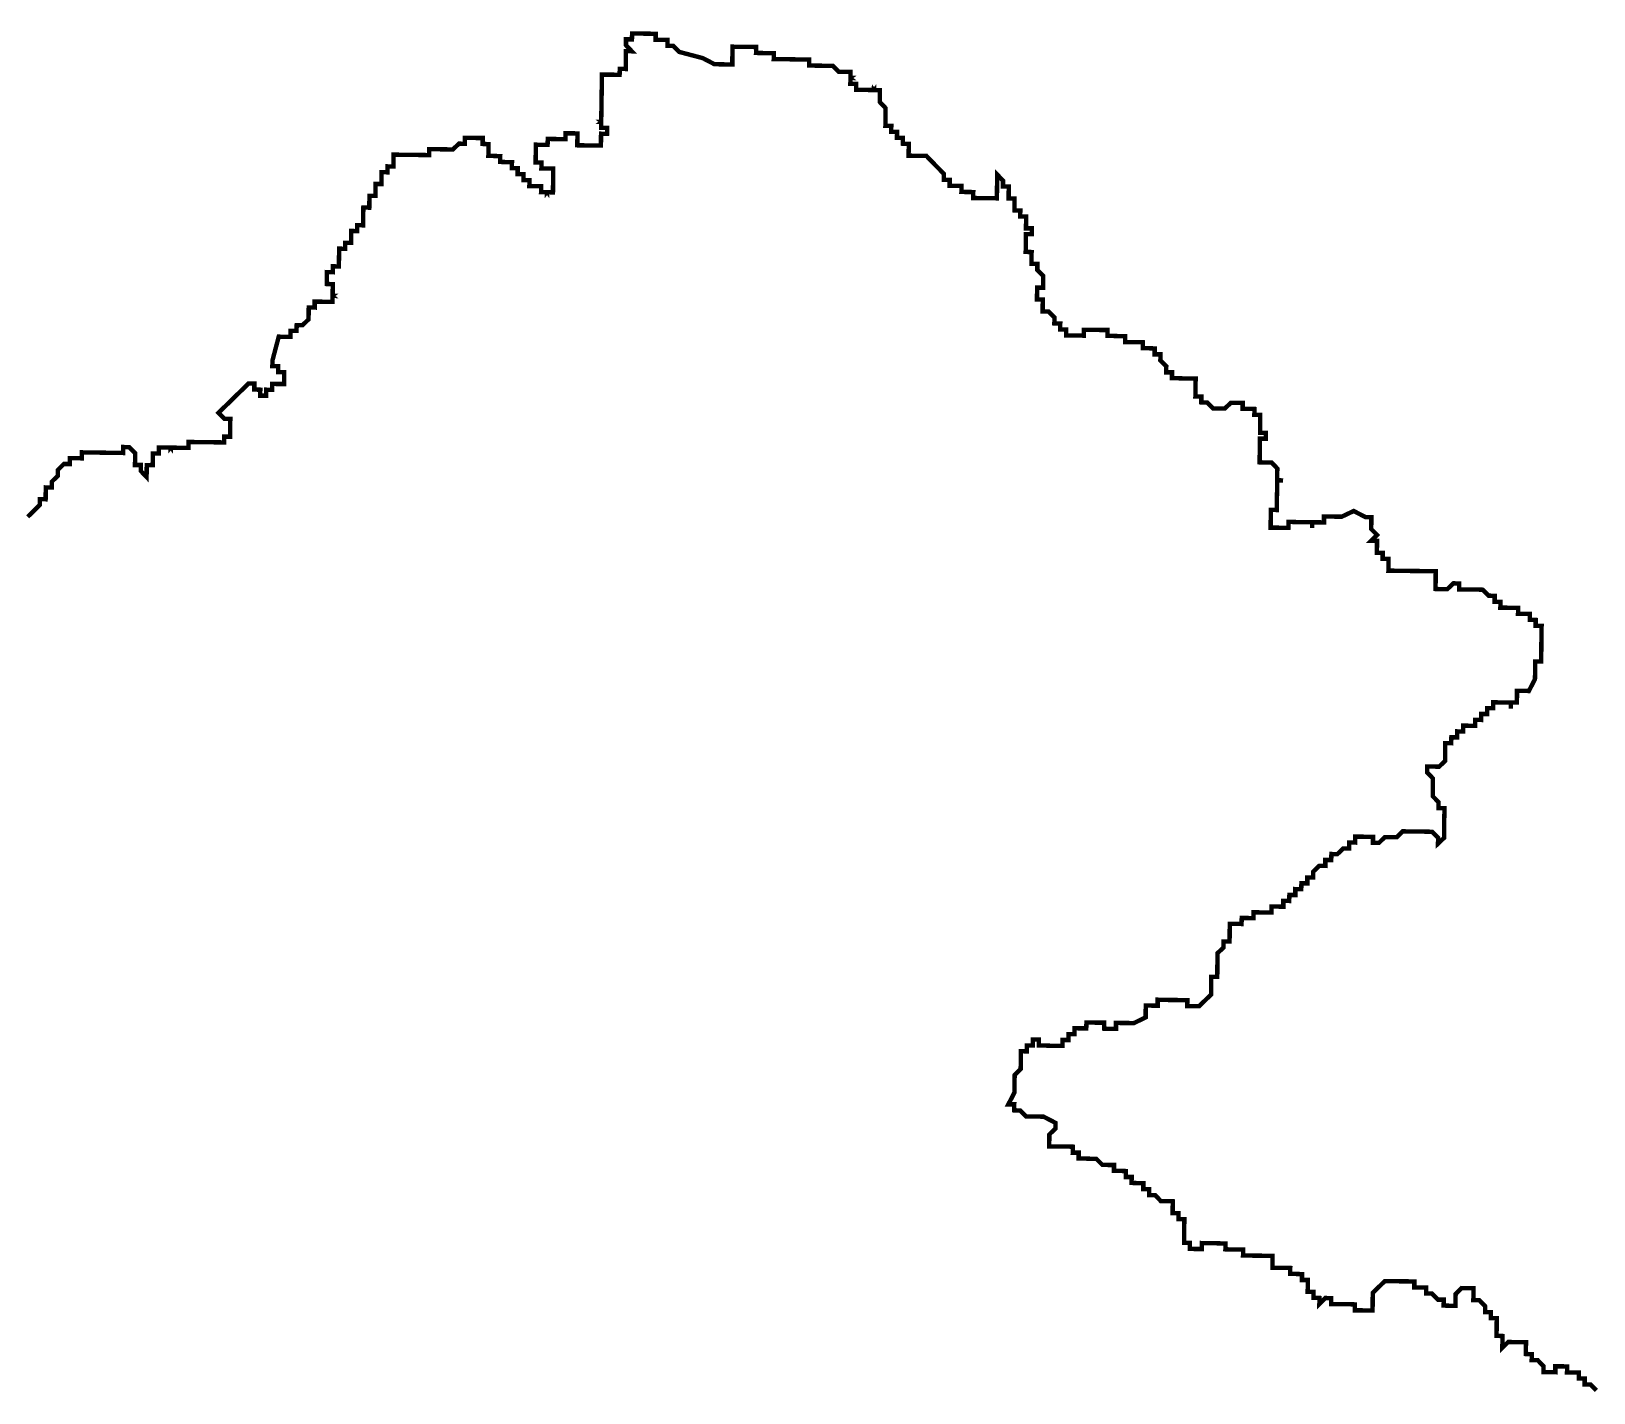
# Model space of a CAD drawing. Header units: metres. Extents: x 257673 to 289848, y 2129691 to 2228029.
# Drawn here: x 264336 to 265388, y 2167865 to 2168782 of the extents above; entities that cross this region are included whole.
import ezdxf

# ---------------------------------------------------------------- set-up
doc = ezdxf.new("R2010")
doc.units = ezdxf.units.M
doc.header["$MEASUREMENT"] = 0
doc.layers.add('HAZARDS LINE', color=1, linetype='Continuous')

msp = doc.modelspace()

# ---------------------------------------------------------------- linework, layer by layer
at = {"layer": 'HAZARDS LINE', "lineweight": 18}
msp.add_lwpolyline([(265390.2, 2167866.4, 2.98, 2.98, 0), (265386.3, 2167870.4, 2.98, 2.98, 0), (265382.3, 2167870.5, 2.98, 2.98, 0), (265382.3, 2167874.5, 2.98, 2.98, 0), (265378.4, 2167874.5, 2.98, 2.98, 0), (265378.4, 2167878.5, 2.98, 2.98, 0), (265374.4, 2167878.6, 2.98, 2.98, 0), (265370.4, 2167878.6, 2.98, 2.98, 0), (265370.5, 2167882.6, 2.98, 2.98, 0), (265366.5, 2167882.7, 2.98, 2.98, 0), (265362.5, 2167882.7, 2.98, 2.98, 0), (265362.5, 2167878.7, 2.98, 2.98, 0), (265358.5, 2167878.8, 2.98, 2.98, 0), (265354.5, 2167878.8, 2.98, 2.98, 0), (265354.5, 2167882.8, 2.98, 2.98, 0), (265350.6, 2167886.9, 2.98, 2.98, 0), (265346.6, 2167886.9, 2.98, 2.98, 0), (265346.7, 2167890.9, 2.98, 2.98, 0), (265342.7, 2167891, 2.98, 2.98, 0), (265342.7, 2167894.9, 2.98, 2.98, 0), (265342.8, 2167898.9, 2.98, 2.98, 0), (265338.8, 2167899, 2.98, 2.98, 0), (265342.8, 2167898.9, 2.98, 2.98, 0), (265338.8, 2167899, 2.98, 2.98, 0), (265334.8, 2167899, 2.98, 2.98, 0), (265330.8, 2167899.1, 2.98, 2.98, 0), (265326.8, 2167895.2, 2.98, 2.98, 0), (265326.9, 2167899.1, 2.98, 2.98, 0), (265326.9, 2167903.1, 2.98, 2.98, 0), (265322.9, 2167903.2, 2.98, 2.98, 0), (265323, 2167907.2, 2.98, 2.98, 0), (265323, 2167911.2, 2.98, 2.98, 0), (265323.1, 2167915.1, 2.98, 2.98, 0), (265319.1, 2167915.2, 2.98, 2.98, 0), (265319.1, 2167919.2, 2.98, 2.98, 0), (265315.2, 2167919.2, 2.98, 2.98, 0), (265315.2, 2167923.2, 2.98, 2.98, 0), (265311.3, 2167927.3, 2.98, 2.98, 0), (265307.3, 2167927.3, 2.98, 2.98, 0), (265307.4, 2167931.3, 2.98, 2.98, 0), (265307.4, 2167935.3, 2.98, 2.98, 0), (265303.4, 2167935.3, 2.98, 2.98, 0), (265299.4, 2167935.4, 2.98, 2.98, 0), (265295.4, 2167931.5, 2.98, 2.98, 0), (265295.3, 2167927.5, 2.98, 2.98, 0), (265295.3, 2167923.5, 2.98, 2.98, 0), (265291.3, 2167923.5, 2.98, 2.98, 0), (265287.3, 2167923.6, 2.98, 2.98, 0), (265287.4, 2167927.6, 2.98, 2.98, 0), (265283.4, 2167927.6, 2.98, 2.98, 0), (265279.4, 2167931.7, 2.98, 2.98, 0), (265275.5, 2167931.7, 2.98, 2.98, 0), (265275.5, 2167935.7, 2.98, 2.98, 0), (265271.5, 2167935.8, 2.98, 2.98, 0), (265267.5, 2167935.8, 2.98, 2.98, 0), (265267.6, 2167939.8, 2.98, 2.98, 0), (265263.6, 2167939.9, 2.98, 2.98, 0), (265259.6, 2167939.9, 2.98, 2.98, 0), (265255.6, 2167940, 2.98, 2.98, 0), (265251.7, 2167940, 2.98, 2.98, 0), (265247.7, 2167940.1, 2.98, 2.98, 0), (265243.6, 2167936.1, 2.98, 2.98, 0), (265239.6, 2167932.2, 2.98, 2.98, 0), (265239.5, 2167928.2, 2.98, 2.98, 0), (265239.5, 2167924.2, 2.98, 2.98, 0), (265239.4, 2167920.3, 2.98, 2.98, 0), (265235.4, 2167920.3, 2.98, 2.98, 0), (265231.5, 2167920.4, 2.98, 2.98, 0), (265227.5, 2167920.4, 2.98, 2.98, 0), (265227.5, 2167924.4, 2.98, 2.98, 0), (265223.5, 2167924.5, 2.98, 2.98, 0), (265219.5, 2167924.5, 2.98, 2.98, 0), (265215.6, 2167924.6, 2.98, 2.98, 0), (265211.6, 2167924.6, 2.98, 2.98, 0), (265211.6, 2167928.6, 2.98, 2.98, 0), (265207.6, 2167928.7, 2.98, 2.98, 0), (265203.6, 2167924.7, 2.98, 2.98, 0), (265203.7, 2167928.7, 2.98, 2.98, 0), (265199.7, 2167928.8, 2.98, 2.98, 0), (265199.7, 2167932.8, 2.98, 2.98, 0), (265195.7, 2167932.8, 2.98, 2.98, 0), (265195.8, 2167936.8, 2.98, 2.98, 0), (265195.8, 2167940.8, 2.98, 2.98, 0), (265191.9, 2167940.8, 2.98, 2.98, 0), (265191.9, 2167944.8, 2.98, 2.98, 0), (265187.9, 2167944.9, 2.98, 2.98, 0), (265183.9, 2167944.9, 2.98, 2.98, 0), (265184, 2167948.9, 2.98, 2.98, 0), (265180, 2167949, 2.98, 2.98, 0), (265176, 2167949, 2.98, 2.98, 0), (265172, 2167949.1, 2.98, 2.98, 0), (265172.1, 2167953.1, 2.98, 2.98, 0), (265172.1, 2167957, 2.98, 2.98, 0), (265168.2, 2167957.1, 2.98, 2.98, 0), (265164.2, 2167957.2, 2.98, 2.98, 0), (265160.2, 2167957.2, 2.98, 2.98, 0), (265156.2, 2167957.3, 2.98, 2.98, 0), (265152.2, 2167957.3, 2.98, 2.98, 0), (265152.3, 2167961.3, 2.98, 2.98, 0), (265148.3, 2167961.4, 2.98, 2.98, 0), (265144.3, 2167961.4, 2.98, 2.98, 0), (265140.3, 2167961.5, 2.98, 2.98, 0), (265140.4, 2167965.4, 2.98, 2.98, 0), (265136.4, 2167965.5, 2.98, 2.98, 0), (265132.4, 2167965.6, 2.98, 2.98, 0), (265128.4, 2167965.6, 2.98, 2.98, 0), (265124.4, 2167965.7, 2.98, 2.98, 0), (265124.4, 2167961.7, 2.98, 2.98, 0), (265120.4, 2167961.7, 2.98, 2.98, 0), (265116.4, 2167961.8, 2.98, 2.98, 0), (265116.4, 2167965.8, 2.98, 2.98, 0), (265112.5, 2167965.8, 2.98, 2.98, 0), (265112.5, 2167969.8, 2.98, 2.98, 0), (265112.6, 2167973.8, 2.98, 2.98, 0), (265112.6, 2167977.8, 2.98, 2.98, 0), (265112.7, 2167981.8, 2.98, 2.98, 0), (265108.7, 2167981.8, 2.98, 2.98, 0), (265108.7, 2167985.8, 2.98, 2.98, 0), (265104.8, 2167985.9, 2.98, 2.98, 0), (265104.8, 2167989.9, 2.98, 2.98, 0), (265104.9, 2167993.8, 2.98, 2.98, 0), (265100.9, 2167993.9, 2.98, 2.98, 0), (265096.9, 2167993.9, 2.98, 2.98, 0), (265093, 2167998, 2.98, 2.98, 0), (265089, 2167998, 2.98, 2.98, 0), (265089, 2168002, 2.98, 2.98, 0), (265085, 2168002.1, 2.98, 2.98, 0), (265085.1, 2168006.1, 2.98, 2.98, 0), (265081.1, 2168006.1, 2.98, 2.98, 0), (265077.1, 2168006.2, 2.98, 2.98, 0), (265077.2, 2168010.2, 2.98, 2.98, 0), (265073.2, 2168010.2, 2.98, 2.98, 0), (265073.2, 2168014.2, 2.98, 2.98, 0), (265069.3, 2168014.3, 2.98, 2.98, 0), (265065.3, 2168014.3, 2.98, 2.98, 0), (265065.3, 2168018.3, 2.98, 2.98, 0), (265061.3, 2168018.3, 2.98, 2.98, 0), (265057.4, 2168018.4, 2.98, 2.98, 0), (265053.4, 2168022.4, 2.98, 2.98, 0), (265049.4, 2168022.5, 2.98, 2.98, 0), (265045.4, 2168022.6, 2.98, 2.98, 0), (265041.5, 2168022.6, 2.98, 2.98, 0), (265041.5, 2168026.6, 2.98, 2.98, 0), (265037.5, 2168026.6, 2.98, 2.98, 0), (265037.6, 2168030.6, 2.98, 2.98, 0), (265033.6, 2168030.7, 2.98, 2.98, 0), (265029.6, 2168030.7, 2.98, 2.98, 0), (265025.6, 2168030.8, 2.98, 2.98, 0), (265021.6, 2168030.8, 2.98, 2.98, 0), (265021.7, 2168034.8, 2.98, 2.98, 0), (265021.7, 2168038.8, 2.98, 2.98, 0), (265025.8, 2168042.8, 2.98, 2.98, 0), (265025.8, 2168046.7, 2.98, 2.98, 0), (265017.9, 2168050.8, 2.98, 2.98, 0), (265013.9, 2168050.9, 2.98, 2.98, 0), (265009.9, 2168050.9, 2.98, 2.98, 0), (265006, 2168051, 2.98, 2.98, 0), (265002, 2168055, 2.98, 2.98, 0), (264998, 2168055.1, 2.98, 2.98, 0), (264998.1, 2168059.1, 2.98, 2.98, 0), (264994.1, 2168059.1, 2.98, 2.98, 0), (264998.2, 2168067, 2.98, 2.98, 0), (264998.3, 2168071, 2.98, 2.98, 0), (264998.3, 2168075, 2.98, 2.98, 0), (264998.4, 2168079, 2.98, 2.98, 0), (265002.4, 2168082.9, 2.98, 2.98, 0), (265002.5, 2168086.9, 2.98, 2.98, 0), (265002.5, 2168090.9, 2.98, 2.98, 0), (265002.6, 2168094.9, 2.98, 2.98, 0), (265006.5, 2168094.8, 2.98, 2.98, 0), (265006.6, 2168098.8, 2.98, 2.98, 0), (265010.6, 2168098.8, 2.98, 2.98, 0), (265010.6, 2168102.8, 2.98, 2.98, 0), (265014.6, 2168102.7, 2.98, 2.98, 0), (265014.6, 2168098.7, 2.98, 2.98, 0), (265018.6, 2168098.7, 2.98, 2.98, 0), (265022.5, 2168098.6, 2.98, 2.98, 0), (265026.5, 2168098.6, 2.98, 2.98, 0), (265030.5, 2168098.5, 2.98, 2.98, 0), (265030.6, 2168102.5, 2.98, 2.98, 0), (265034.6, 2168102.4, 2.98, 2.98, 0), (265034.6, 2168106.4, 2.98, 2.98, 0), (265038.6, 2168106.4, 2.98, 2.98, 0), (265038.7, 2168110.4, 2.98, 2.98, 0), (265042.6, 2168110.3, 2.98, 2.98, 0), (265046.6, 2168110.3, 2.98, 2.98, 0), (265046.7, 2168114.2, 2.98, 2.98, 0), (265050.7, 2168114.2, 2.98, 2.98, 0), (265054.7, 2168114.1, 2.98, 2.98, 0), (265058.6, 2168114.1, 2.98, 2.98, 0), (265058.6, 2168110.1, 2.98, 2.98, 0), (265062.6, 2168110, 2.98, 2.98, 0), (265066.6, 2168110, 2.98, 2.98, 0), (265066.6, 2168114, 2.98, 2.98, 0), (265070.6, 2168113.9, 2.98, 2.98, 0), (265074.6, 2168113.9, 2.98, 2.98, 0), (265078.6, 2168113.8, 2.98, 2.98, 0), (265086.6, 2168117.7, 2.98, 2.98, 0), (265086.6, 2168121.7, 2.98, 2.98, 0), (265086.7, 2168125.7, 2.98, 2.98, 0), (265090.7, 2168125.6, 2.98, 2.98, 0), (265094.7, 2168125.6, 2.98, 2.98, 0), (265094.7, 2168129.6, 2.98, 2.98, 0), (265098.7, 2168129.5, 2.98, 2.98, 0), (265102.7, 2168129.4, 2.98, 2.98, 0), (265106.7, 2168129.4, 2.98, 2.98, 0), (265110.7, 2168129.3, 2.98, 2.98, 0), (265114.7, 2168129.3, 2.98, 2.98, 0), (265114.6, 2168125.3, 2.98, 2.98, 0), (265118.6, 2168125.2, 2.98, 2.98, 0), (265122.6, 2168125.2, 2.98, 2.98, 0), (265130.7, 2168133.1, 2.98, 2.98, 0), (265130.7, 2168137, 2.98, 2.98, 0), (265130.8, 2168141, 2.98, 2.98, 0), (265130.8, 2168145, 2.98, 2.98, 0), (265134.8, 2168145, 2.98, 2.98, 0), (265134.9, 2168148.9, 2.98, 2.98, 0), (265134.9, 2168152.9, 2.98, 2.98, 0), (265135, 2168156.9, 2.98, 2.98, 0), (265135, 2168160.9, 2.98, 2.98, 0), (265139.1, 2168164.8, 2.98, 2.98, 0), (265139.1, 2168168.8, 2.98, 2.98, 0), (265143.1, 2168168.8, 2.98, 2.98, 0), (265143.2, 2168172.8, 2.98, 2.98, 0), (265143.2, 2168176.7, 2.98, 2.98, 0), (265143.3, 2168180.7, 2.98, 2.98, 0), (265147.2, 2168180.7, 2.98, 2.98, 0), (265151.2, 2168180.6, 2.98, 2.98, 0), (265151.3, 2168184.6, 2.98, 2.98, 0), (265155.3, 2168184.6, 2.98, 2.98, 0), (265159.3, 2168184.5, 2.98, 2.98, 0), (265159.3, 2168188.5, 2.98, 2.98, 0), (265163.3, 2168188.4, 2.98, 2.98, 0), (265167.3, 2168188.4, 2.98, 2.98, 0), (265171.3, 2168188.3, 2.98, 2.98, 0), (265171.3, 2168192.3, 2.98, 2.98, 0), (265175.3, 2168192.3, 2.98, 2.98, 0), (265179.3, 2168192.2, 2.98, 2.98, 0), (265179.3, 2168196.2, 2.98, 2.98, 0), (265183.3, 2168196.1, 2.98, 2.98, 0), (265183.4, 2168200.1, 2.98, 2.98, 0), (265187.4, 2168200.1, 2.98, 2.98, 0), (265187.4, 2168204.1, 2.98, 2.98, 0), (265191.4, 2168204, 2.98, 2.98, 0), (265191.5, 2168208, 2.98, 2.98, 0), (265195.5, 2168207.9, 2.98, 2.98, 0), (265195.5, 2168211.9, 2.98, 2.98, 0), (265199.5, 2168211.9, 2.98, 2.98, 0), (265199.5, 2168215.9, 2.98, 2.98, 0), (265203.6, 2168219.8, 2.98, 2.98, 0), (265207.6, 2168219.7, 2.98, 2.98, 0), (265207.6, 2168223.7, 2.98, 2.98, 0), (265211.6, 2168223.7, 2.98, 2.98, 0), (265211.7, 2168227.7, 2.98, 2.98, 0), (265215.7, 2168227.6, 2.98, 2.98, 0), (265219.7, 2168231.5, 2.98, 2.98, 0), (265223.7, 2168231.5, 2.98, 2.98, 0), (265223.7, 2168235.5, 2.98, 2.98, 0), (265227.7, 2168235.4, 2.98, 2.98, 0), (265227.8, 2168239.4, 2.98, 2.98, 0), (265231.8, 2168239.4, 2.98, 2.98, 0), (265235.7, 2168239.3, 2.98, 2.98, 0), (265239.7, 2168239.3, 2.98, 2.98, 0), (265239.7, 2168235.3, 2.98, 2.98, 0), (265243.7, 2168235.2, 2.98, 2.98, 0), (265247.7, 2168239.1, 2.98, 2.98, 0), (265251.7, 2168239.1, 2.98, 2.98, 0), (265255.7, 2168239, 2.98, 2.98, 0), (265259.7, 2168243, 2.98, 2.98, 0), (265263.7, 2168242.9, 2.98, 2.98, 0), (265267.7, 2168242.9, 2.98, 2.98, 0), (265279.6, 2168242.7, 2.98, 2.98, 0), (265283.6, 2168238.7, 2.98, 2.98, 0), (265283.5, 2168234.7, 2.98, 2.98, 0), (265287.6, 2168238.6, 2.98, 2.98, 0), (265287.6, 2168242.6, 2.98, 2.98, 0), (265287.7, 2168246.6, 2.98, 2.98, 0), (265287.7, 2168250.6, 2.98, 2.98, 0), (265287.8, 2168254.6, 2.98, 2.98, 0), (265287.8, 2168258.5, 2.98, 2.98, 0), (265283.8, 2168258.6, 2.98, 2.98, 0), (265283.9, 2168262.6, 2.98, 2.98, 0), (265280, 2168266.6, 2.98, 2.98, 0), (265280.1, 2168278.6, 2.98, 2.98, 0), (265276.2, 2168282.6, 2.98, 2.98, 0), (265276.2, 2168286.6, 2.98, 2.98, 0), (265280.2, 2168286.6, 2.98, 2.98, 0), (265284.2, 2168286.5, 2.98, 2.98, 0), (265288.3, 2168290.4, 2.98, 2.98, 0), (265288.3, 2168294.4, 2.98, 2.98, 0), (265288.4, 2168298.4, 2.98, 2.98, 0), (265288.4, 2168302.4, 2.98, 2.98, 0), (265292.4, 2168302.3, 2.98, 2.98, 0), (265292.5, 2168306.3, 2.98, 2.98, 0), (265296.4, 2168306.3, 2.98, 2.98, 0), (265296.5, 2168310.3, 2.98, 2.98, 0), (265300.5, 2168310.2, 2.98, 2.98, 0), (265300.5, 2168314.2, 2.98, 2.98, 0), (265304.5, 2168314.1, 2.98, 2.98, 0), (265308.5, 2168314.1, 2.98, 2.98, 0), (265308.6, 2168318.1, 2.98, 2.98, 0), (265312.6, 2168318, 2.98, 2.98, 0), (265312.6, 2168322, 2.98, 2.98, 0), (265316.6, 2168322, 2.98, 2.98, 0), (265316.6, 2168325.9, 2.98, 2.98, 0), (265320.6, 2168325.9, 2.98, 2.98, 0), (265320.7, 2168329.9, 2.98, 2.98, 0), (265324.7, 2168329.8, 2.98, 2.98, 0), (265328.7, 2168329.8, 2.98, 2.98, 0), (265332.6, 2168329.7, 2.98, 2.98, 0), (265332.6, 2168325.7, 2.98, 2.98, 0), (265332.6, 2168329.7, 2.98, 2.98, 0), (265336.6, 2168329.7, 2.98, 2.98, 0), (265336.7, 2168333.6, 2.98, 2.98, 0), (265336.7, 2168337.6, 2.98, 2.98, 0), (265340.7, 2168337.6, 2.98, 2.98, 0), (265344.7, 2168337.5, 2.98, 2.98, 0), (265348.8, 2168345.4, 2.98, 2.98, 0), (265348.9, 2168349.4, 2.98, 2.98, 0), (265348.9, 2168353.4, 2.98, 2.98, 0), (265349, 2168357.4, 2.98, 2.98, 0), (265353, 2168357.4, 2.98, 2.98, 0), (265353, 2168361.3, 2.98, 2.98, 0), (265353.1, 2168365.3, 2.98, 2.98, 0), (265353.1, 2168369.3, 2.98, 2.98, 0), (265353.2, 2168373.3, 2.98, 2.98, 0), (265353.2, 2168377.3, 2.98, 2.98, 0), (265353.3, 2168381.3, 2.98, 2.98, 0), (265349.3, 2168381.3, 2.98, 2.98, 0), (265349.3, 2168385.3, 2.98, 2.98, 0), (265345.4, 2168385.4, 2.98, 2.98, 0), (265345.4, 2168389.4, 2.98, 2.98, 0), (265341.4, 2168389.4, 2.98, 2.98, 0), (265337.4, 2168389.5, 2.98, 2.98, 0), (265337.5, 2168393.4, 2.98, 2.98, 0), (265333.5, 2168393.5, 2.98, 2.98, 0), (265329.5, 2168393.6, 2.98, 2.98, 0), (265325.5, 2168393.6, 2.98, 2.98, 0), (265325.6, 2168397.6, 2.98, 2.98, 0), (265321.6, 2168397.6, 2.98, 2.98, 0), (265321.7, 2168401.6, 2.98, 2.98, 0), (265317.7, 2168401.7, 2.98, 2.98, 0), (265313.7, 2168405.7, 2.98, 2.98, 0), (265309.7, 2168405.8, 2.98, 2.98, 0), (265305.8, 2168405.8, 2.98, 2.98, 0), (265301.8, 2168405.9, 2.98, 2.98, 0), (265297.8, 2168405.9, 2.98, 2.98, 0), (265297.8, 2168409.9, 2.98, 2.98, 0), (265293.9, 2168410, 2.98, 2.98, 0), (265289.8, 2168406.1, 2.98, 2.98, 0), (265285.8, 2168406.1, 2.98, 2.98, 0), (265281.8, 2168406.2, 2.98, 2.98, 0), (265281.9, 2168410.1, 2.98, 2.98, 0), (265281.9, 2168414.1, 2.98, 2.98, 0), (265282, 2168418.1, 2.98, 2.98, 0), (265278, 2168418.2, 2.98, 2.98, 0), (265274, 2168418.2, 2.98, 2.98, 0), (265270, 2168418.3, 2.98, 2.98, 0), (265266.1, 2168418.3, 2.98, 2.98, 0), (265262.1, 2168418.4, 2.98, 2.98, 0), (265258.1, 2168418.4, 2.98, 2.98, 0), (265254.1, 2168418.5, 2.98, 2.98, 0), (265250.1, 2168418.5, 2.98, 2.98, 0), (265250.2, 2168422.5, 2.98, 2.98, 0), (265250.2, 2168426.5, 2.98, 2.98, 0), (265246.2, 2168426.6, 2.98, 2.98, 0), (265246.3, 2168430.6, 2.98, 2.98, 0), (265242.3, 2168430.6, 2.98, 2.98, 0), (265242.4, 2168434.6, 2.98, 2.98, 0), (265242.4, 2168438.6, 2.98, 2.98, 0), (265238.4, 2168438.6, 2.98, 2.98, 0), (265242.5, 2168442.6, 2.98, 2.98, 0), (265238.5, 2168446.6, 2.98, 2.98, 0), (265238.6, 2168450.6, 2.98, 2.98, 0), (265238.6, 2168454.6, 2.98, 2.98, 0), (265234.7, 2168454.6, 2.98, 2.98, 0), (265226.7, 2168458.7, 2.98, 2.98, 0), (265218.7, 2168454.9, 2.98, 2.98, 0), (265214.7, 2168454.9, 2.98, 2.98, 0), (265210.7, 2168455, 2.98, 2.98, 0), (265206.7, 2168455, 2.98, 2.98, 0), (265206.7, 2168451, 2.98, 2.98, 0), (265202.7, 2168451.1, 2.98, 2.98, 0), (265198.7, 2168451.1, 2.98, 2.98, 0), (265198.7, 2168447.2, 2.98, 2.98, 0), (265198.7, 2168451.1, 2.98, 2.98, 0), (265194.7, 2168451.2, 2.98, 2.98, 0), (265190.8, 2168451.2, 2.98, 2.98, 0), (265186.8, 2168451.3, 2.98, 2.98, 0), (265182.8, 2168451.4, 2.98, 2.98, 0), (265182.7, 2168447.4, 2.98, 2.98, 0), (265178.7, 2168447.4, 2.98, 2.98, 0), (265174.8, 2168447.5, 2.98, 2.98, 0), (265170.8, 2168447.5, 2.98, 2.98, 0), (265170.8, 2168451.5, 2.98, 2.98, 0), (265170.9, 2168455.5, 2.98, 2.98, 0), (265170.9, 2168459.5, 2.98, 2.98, 0), (265174.9, 2168459.4, 2.98, 2.98, 0), (265175, 2168463.4, 2.98, 2.98, 0), (265175, 2168467.4, 2.98, 2.98, 0), (265175.1, 2168471.4, 2.98, 2.98, 0), (265175.1, 2168475.4, 2.98, 2.98, 0), (265175.2, 2168479.4, 2.98, 2.98, 0), (265179.2, 2168479.3, 2.98, 2.98, 0), (265175.2, 2168479.4, 2.98, 2.98, 0), (265175.2, 2168483.4, 2.98, 2.98, 0), (265175.3, 2168487.3, 2.98, 2.98, 0), (265171.4, 2168491.4, 2.98, 2.98, 0), (265167.4, 2168491.4, 2.98, 2.98, 0), (265163.4, 2168491.5, 2.98, 2.98, 0), (265163.4, 2168495.5, 2.98, 2.98, 0), (265163.5, 2168499.5, 2.98, 2.98, 0), (265163.5, 2168503.5, 2.98, 2.98, 0), (265163.6, 2168507.4, 2.98, 2.98, 0), (265167.6, 2168507.4, 2.98, 2.98, 0), (265167.6, 2168511.4, 2.98, 2.98, 0), (265163.7, 2168511.4, 2.98, 2.98, 0), (265163.7, 2168515.4, 2.98, 2.98, 0), (265163.8, 2168519.4, 2.98, 2.98, 0), (265163.8, 2168523.4, 2.98, 2.98, 0), (265159.8, 2168523.4, 2.98, 2.98, 0), (265159.9, 2168527.4, 2.98, 2.98, 0), (265155.9, 2168527.5, 2.98, 2.98, 0), (265151.9, 2168527.5, 2.98, 2.98, 0), (265152, 2168531.5, 2.98, 2.98, 0), (265148, 2168531.6, 2.98, 2.98, 0), (265144, 2168531.6, 2.98, 2.98, 0), (265139.9, 2168527.7, 2.98, 2.98, 0), (265136, 2168527.7, 2.98, 2.98, 0), (265132, 2168527.8, 2.98, 2.98, 0), (265128, 2168531.8, 2.98, 2.98, 0), (265124.1, 2168531.9, 2.98, 2.98, 0), (265124.1, 2168535.9, 2.98, 2.98, 0), (265120.1, 2168535.9, 2.98, 2.98, 0), (265120.2, 2168539.9, 2.98, 2.98, 0), (265120.2, 2168543.9, 2.98, 2.98, 0), (265120.3, 2168547.9, 2.98, 2.98, 0), (265116.3, 2168547.9, 2.98, 2.98, 0), (265112.3, 2168548, 2.98, 2.98, 0), (265108.3, 2168548.1, 2.98, 2.98, 0), (265104.3, 2168548.1, 2.98, 2.98, 0), (265104.4, 2168552.1, 2.98, 2.98, 0), (265100.4, 2168552.1, 2.98, 2.98, 0), (265100.5, 2168556.1, 2.98, 2.98, 0), (265096.5, 2168560.2, 2.98, 2.98, 0), (265096.6, 2168564.2, 2.98, 2.98, 0), (265092.6, 2168564.2, 2.98, 2.98, 0), (265092.7, 2168568.2, 2.98, 2.98, 0), (265088.7, 2168568.3, 2.98, 2.98, 0), (265084.7, 2168568.3, 2.98, 2.98, 0), (265084.7, 2168572.3, 2.98, 2.98, 0), (265080.7, 2168572.4, 2.98, 2.98, 0), (265076.8, 2168572.4, 2.98, 2.98, 0), (265072.8, 2168572.5, 2.98, 2.98, 0), (265072.8, 2168576.4, 2.98, 2.98, 0), (265068.8, 2168576.5, 2.98, 2.98, 0), (265064.9, 2168576.6, 2.98, 2.98, 0), (265060.9, 2168576.6, 2.98, 2.98, 0), (265060.9, 2168580.6, 2.98, 2.98, 0), (265056.9, 2168580.6, 2.98, 2.98, 0), (265053, 2168580.7, 2.98, 2.98, 0), (265049, 2168580.8, 2.98, 2.98, 0), (265045, 2168580.8, 2.98, 2.98, 0), (265044.9, 2168576.8, 2.98, 2.98, 0), (265040.9, 2168576.9, 2.98, 2.98, 0), (265037, 2168576.9, 2.98, 2.98, 0), (265033, 2168577, 2.98, 2.98, 0), (265033, 2168581, 2.98, 2.98, 0), (265029, 2168581, 2.98, 2.98, 0), (265029.1, 2168585, 2.98, 2.98, 0), (265025.1, 2168585.1, 2.98, 2.98, 0), (265025.2, 2168589, 2.98, 2.98, 0), (265021.2, 2168593.1, 2.98, 2.98, 0), (265017.2, 2168593.1, 2.98, 2.98, 0), (265017.3, 2168601.1, 2.98, 2.98, 0), (265013.4, 2168601.2, 2.98, 2.98, 0), (265013.5, 2168609.1, 2.98, 2.98, 0), (265017.5, 2168609.1, 2.98, 2.98, 0), (265017.6, 2168617.1, 2.98, 2.98, 0), (265013.6, 2168621.1, 2.98, 2.98, 0), (265013.7, 2168625.1, 2.98, 2.98, 0), (265009.7, 2168625.1, 2.98, 2.98, 0), (265009.8, 2168633.1, 2.98, 2.98, 0), (265005.8, 2168633.2, 2.98, 2.98, 0), (265006, 2168645.1, 2.98, 2.98, 0), (265010, 2168645.1, 2.98, 2.98, 0), (265010, 2168649.1, 2.98, 2.98, 0), (265006, 2168649.1, 2.98, 2.98, 0), (265006.1, 2168657.1, 2.98, 2.98, 0), (265002.1, 2168657.1, 2.98, 2.98, 0), (265002.2, 2168661.1, 2.98, 2.98, 0), (264998.2, 2168661.2, 2.98, 2.98, 0), (264998.3, 2168669.2, 2.98, 2.98, 0), (264994.3, 2168669.2, 2.98, 2.98, 0), (264994.4, 2168677.2, 2.98, 2.98, 0), (264990.5, 2168677.2, 2.98, 2.98, 0), (264990.5, 2168681.2, 2.98, 2.98, 0), (264986.6, 2168685.3, 2.98, 2.98, 0), (264986.4, 2168669.3, 2.98, 2.98, 0), (264970.4, 2168669.5, 2.98, 2.98, 0), (264970.5, 2168673.5, 2.98, 2.98, 0), (264962.5, 2168673.6, 2.98, 2.98, 0), (264962.6, 2168677.6, 2.98, 2.98, 0), (264954.6, 2168677.7, 2.98, 2.98, 0), (264954.6, 2168681.7, 2.98, 2.98, 0), (264950.7, 2168681.8, 2.98, 2.98, 0), (264950.7, 2168685.8, 2.98, 2.98, 0), (264942.8, 2168693.8, 2.98, 2.98, 0), (264938.9, 2168697.9, 2.98, 2.98, 0), (264926.9, 2168698, 2.98, 2.98, 0), (264927.1, 2168706, 2.98, 2.98, 0), (264923.1, 2168706.1, 2.98, 2.98, 0), (264923.1, 2168710, 2.98, 2.98, 0), (264919.1, 2168710.1, 2.98, 2.98, 0), (264919.2, 2168714.1, 2.98, 2.98, 0), (264915.2, 2168714.1, 2.98, 2.98, 0), (264915.3, 2168718.1, 2.98, 2.98, 0), (264911.3, 2168718.2, 2.98, 2.98, 0), (264911.4, 2168730.1, 2.98, 2.98, 0), (264907.5, 2168734.2, 2.98, 2.98, 0), (264907.6, 2168742.2, 2.98, 2.98, 0), (264903.6, 2168742.2, 2.98, 2.98, 0), (264891.7, 2168742.4, 2.98, 2.98, 0), (264891.7, 2168746.4, 2.98, 2.98, 0), (264887.7, 2168746.4, 2.98, 2.98, 0), (264887.8, 2168750.4, 2.98, 2.98, 0), (264887.8, 2168754.4, 2.98, 2.98, 0), (264879.9, 2168754.5, 2.98, 2.98, 0), (264875.9, 2168758.5, 2.98, 2.98, 0), (264860, 2168758.7, 2.98, 2.98, 0), (264860, 2168762.7, 2.98, 2.98, 0), (264836.1, 2168763.1, 2.98, 2.98, 0), (264836.2, 2168767, 2.98, 2.98, 0), (264824.2, 2168767.2, 2.98, 2.98, 0), (264824.3, 2168771.2, 2.98, 2.98, 0), (264808.3, 2168771.4, 2.98, 2.98, 0), (264808.2, 2168759.4, 2.98, 2.98, 0), (264796.2, 2168759.6, 2.98, 2.98, 0), (264788.3, 2168763.7, 2.98, 2.98, 0), (264772.4, 2168767.9, 2.98, 2.98, 0), (264768.5, 2168771.9, 2.98, 2.98, 0), (264764.5, 2168772, 2.98, 2.98, 0), (264764.5, 2168776, 2.98, 2.98, 0), (264756.6, 2168776.1, 2.98, 2.98, 0), (264756.6, 2168780.1, 2.98, 2.98, 0), (264740.7, 2168780.3, 2.98, 2.98, 0), (264740.6, 2168776.3, 2.98, 2.98, 0), (264736.6, 2168776.4, 2.98, 2.98, 0), (264736.6, 2168772.4, 2.98, 2.98, 0), (264740.5, 2168768.3, 2.98, 2.98, 0), (264736.5, 2168768.4, 2.98, 2.98, 0), (264736.4, 2168756.4, 2.98, 2.98, 0), (264732.4, 2168756.5, 2.98, 2.98, 0), (264732.3, 2168752.5, 2.98, 2.98, 0), (264720.4, 2168752.6, 2.98, 2.98, 0), (264719.9, 2168720.8, 2.98, 2.98, 0), (264719.9, 2168716.8, 2.98, 2.98, 0), (264723.9, 2168716.7, 2.98, 2.98, 0), (264723.8, 2168712.7, 2.98, 2.98, 0), (264719.8, 2168712.8, 2.98, 2.98, 0), (264719.7, 2168704.8, 2.98, 2.98, 0), (264703.8, 2168705, 2.98, 2.98, 0), (264703.9, 2168713, 2.98, 2.98, 0), (264695.9, 2168713.1, 2.98, 2.98, 0), (264695.9, 2168709.1, 2.98, 2.98, 0), (264683.9, 2168709.3, 2.98, 2.98, 0), (264683.8, 2168705.3, 2.98, 2.98, 0), (264675.9, 2168705.4, 2.98, 2.98, 0), (264675.7, 2168693.4, 2.98, 2.98, 0), (264679.7, 2168693.4, 2.98, 2.98, 0), (264679.6, 2168689.4, 2.98, 2.98, 0), (264687.6, 2168689.3, 2.98, 2.98, 0), (264687.4, 2168673.3, 2.98, 2.98, 0), (264683.4, 2168673.4, 2.98, 2.98, 0), (264679.4, 2168673.4, 2.98, 2.98, 0), (264679.5, 2168677.4, 2.98, 2.98, 0), (264671.5, 2168677.5, 2.98, 2.98, 0), (264671.6, 2168681.5, 2.98, 2.98, 0), (264667.6, 2168681.6, 2.98, 2.98, 0), (264667.6, 2168685.6, 2.98, 2.98, 0), (264663.6, 2168685.6, 2.98, 2.98, 0), (264663.7, 2168689.6, 2.98, 2.98, 0), (264659.7, 2168689.7, 2.98, 2.98, 0), (264659.8, 2168693.6, 2.98, 2.98, 0), (264651.8, 2168693.8, 2.98, 2.98, 0), (264651.9, 2168697.7, 2.98, 2.98, 0), (264643.9, 2168697.9, 2.98, 2.98, 0), (264644, 2168705.8, 2.98, 2.98, 0), (264640, 2168705.9, 2.98, 2.98, 0), (264640.1, 2168709.9, 2.98, 2.98, 0), (264628.1, 2168710, 2.98, 2.98, 0), (264628, 2168706, 2.98, 2.98, 0), (264624.1, 2168706.1, 2.98, 2.98, 0), (264620, 2168702.2, 2.98, 2.98, 0), (264604.1, 2168702.4, 2.98, 2.98, 0), (264604, 2168698.4, 2.98, 2.98, 0), (264580.1, 2168698.7, 2.98, 2.98, 0), (264580, 2168690.7, 2.98, 2.98, 0), (264576, 2168690.8, 2.98, 2.98, 0), (264576, 2168686.8, 2.98, 2.98, 0), (264572, 2168686.9, 2.98, 2.98, 0), (264571.9, 2168678.9, 2.98, 2.98, 0), (264567.9, 2168678.9, 2.98, 2.98, 0), (264567.8, 2168671, 2.98, 2.98, 0), (264563.8, 2168671, 2.98, 2.98, 0), (264563.7, 2168663, 2.98, 2.98, 0), (264559.7, 2168663.1, 2.98, 2.98, 0), (264559.5, 2168651.1, 2.98, 2.98, 0), (264555.5, 2168651.2, 2.98, 2.98, 0), (264555.5, 2168647.2, 2.98, 2.98, 0), (264551.5, 2168647.3, 2.98, 2.98, 0), (264551.4, 2168639.3, 2.98, 2.98, 0), (264547.4, 2168639.3, 2.98, 2.98, 0), (264547.4, 2168635.3, 2.98, 2.98, 0), (264543.4, 2168635.4, 2.98, 2.98, 0), (264543.2, 2168623.4, 2.98, 2.98, 0), (264539.2, 2168623.5, 2.98, 2.98, 0), (264539.2, 2168619.5, 2.98, 2.98, 0), (264535.2, 2168619.6, 2.98, 2.98, 0), (264535.1, 2168611.6, 2.98, 2.98, 0), (264539.1, 2168611.5, 2.98, 2.98, 0), (264539, 2168603.6, 2.98, 2.98, 0), (264538.9, 2168599.6, 2.98, 2.98, 0), (264526.9, 2168599.7, 2.98, 2.98, 0), (264526.9, 2168595.7, 2.98, 2.98, 0), (264522.9, 2168595.8, 2.98, 2.98, 0), (264522.8, 2168587.8, 2.98, 2.98, 0), (264518.8, 2168583.9, 2.98, 2.98, 0), (264514.8, 2168583.9, 2.98, 2.98, 0), (264514.7, 2168580, 2.98, 2.98, 0), (264510.7, 2168580, 2.98, 2.98, 0), (264510.7, 2168576, 2.98, 2.98, 0), (264502.7, 2168576.1, 2.98, 2.98, 0), (264498.5, 2168560.2, 2.98, 2.98, 0), (264498.4, 2168556.3, 2.98, 2.98, 0), (264502.4, 2168556.2, 2.98, 2.98, 0), (264502.4, 2168552.2, 2.98, 2.98, 0), (264506.4, 2168552.2, 2.98, 2.98, 0), (264506.3, 2168544.2, 2.98, 2.98, 0), (264498.3, 2168544.3, 2.98, 2.98, 0), (264498.2, 2168540.3, 2.98, 2.98, 0), (264494.2, 2168540.4, 2.98, 2.98, 0), (264494.2, 2168536.4, 2.98, 2.98, 0), (264490.2, 2168536.4, 2.98, 2.98, 0), (264490.3, 2168540.4, 2.98, 2.98, 0), (264486.3, 2168540.5, 2.98, 2.98, 0), (264486.3, 2168544.5, 2.98, 2.98, 0), (264482.3, 2168544.5, 2.98, 2.98, 0), (264462.1, 2168524.8, 2.98, 2.98, 0), (264466.1, 2168520.8, 2.98, 2.98, 0), (264470.1, 2168520.8, 2.98, 2.98, 0), (264469.9, 2168508.8, 2.98, 2.98, 0), (264465.9, 2168508.8, 2.98, 2.98, 0), (264465.9, 2168504.9, 2.98, 2.98, 0), (264441.9, 2168505.2, 2.98, 2.98, 0), (264441.9, 2168501.2, 2.98, 2.98, 0), (264429.9, 2168501.4, 2.98, 2.98, 0), (264422, 2168501.5, 2.98, 2.98, 0), (264421.9, 2168497.5, 2.98, 2.98, 0), (264417.9, 2168497.5, 2.98, 2.98, 0), (264417.8, 2168489.6, 2.98, 2.98, 0), (264413.8, 2168489.6, 2.98, 2.98, 0), (264413.7, 2168481.6, 2.98, 2.98, 0), (264409.8, 2168485.7, 2.98, 2.98, 0), (264409.8, 2168489.7, 2.98, 2.98, 0), (264405.9, 2168489.7, 2.98, 2.98, 0), (264406, 2168497.7, 2.98, 2.98, 0), (264402, 2168501.7, 2.98, 2.98, 0), (264398, 2168501.8, 2.98, 2.98, 0), (264398, 2168497.8, 2.98, 2.98, 0), (264370.1, 2168498.2, 2.98, 2.98, 0), (264370, 2168494.2, 2.98, 2.98, 0), (264362.1, 2168494.3, 2.98, 2.98, 0), (264362, 2168490.3, 2.98, 2.98, 0), (264358, 2168490.4, 2.98, 2.98, 0), (264354, 2168486.4, 2.98, 2.98, 0), (264353.9, 2168482.4, 2.98, 2.98, 0), (264349.9, 2168478.5, 2.98, 2.98, 0), (264349.8, 2168474.5, 2.98, 2.98, 0), (264345.8, 2168474.6, 2.98, 2.98, 0), (264345.7, 2168466.6, 2.98, 2.98, 0), (264341.8, 2168466.7, 2.98, 2.98, 0), (264341.7, 2168462.7, 2.98, 2.98, 0), (264337.7, 2168458.7, 2.98, 2.98, 0), (264333.6, 2168454.8, 2.98, 2.98, 0)], format="xyseb", dxfattribs=at)
at = {"layer": 'HAZARDS LINE', "lineweight": 18, "const_width": 2.99}
for points in [[(264891.8, 2168750.3), (264887.8, 2168750.4)], [(264903.7, 2168746.2), (264903.6, 2168742.2)], [(264716, 2168720.8), (264719.9, 2168720.8)], [(264683.4, 2168669.4), (264683.4, 2168673.4)], [(264542.9, 2168603.5), (264539, 2168603.6)], [(264429.9, 2168497.4), (264429.9, 2168501.4)]]:
    msp.add_lwpolyline(points, close=True, dxfattribs=at)

doc.saveas('drawing.dxf')
